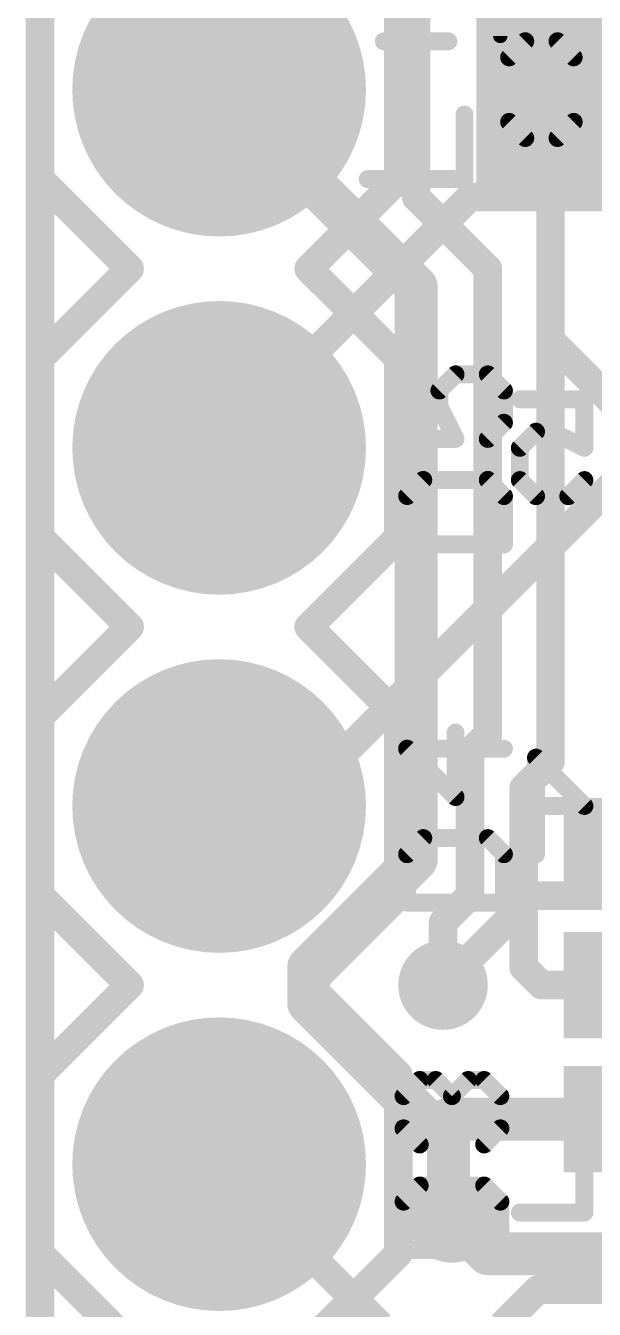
# Model space of a CAD drawing. Extents: x -41 to 66, y -12 to 41.
# Drawn here: x -0.1 to 3.93, y 7.86 to 16.96 of the extents above; entities that cross this region are included whole.
import ezdxf

# ---------------------------------------------------------------- set-up
doc = ezdxf.new("R2010")
doc.units = 0
for name, color, linetype in [('1', 12, 'CONTINUOUS'), ('16', 132, 'CONTINUOUS'), ('17', 110, 'CONTINUOUS'), ('18', 110, 'CONTINUOUS'), ('20', 53, 'CONTINUOUS'), ('21', 41, 'CONTINUOUS'), ('22', 40, 'CONTINUOUS'), ('29', 253, 'CONTINUOUS'), ('31', 253, 'CONTINUOUS'), ('51', 53, 'CONTINUOUS')]:
    doc.layers.add(name, color=color, linetype=linetype)

# ---------------------------------------------------------------- blocks, each defined once
blk = doc.blocks.new('ROUNDP')
at = {"const_width": 0.5}
blk.add_lwpolyline([(0, -0.25, 1), (0, 0.25, 1), (0, -0.25)], format="xyb", dxfattribs=at)
blk = doc.blocks.new('RECT')
blk.add_solid([(-0.5, -0.5), (0.5, -0.5), (-0.5, 0.5), (0.5, 0.5)])
blk = doc.blocks.new('ROUNDV')
at = {"const_width": 0.5}
blk.add_lwpolyline([(0, -0.25, 1), (0, 0.25, 1), (0, -0.25)], format="xyb", dxfattribs=at)

msp = doc.modelspace()

# ---------------------------------------------------------------- linework, layer by layer
at = {"layer": '1'}
for points, const_width in [([(0, 0), (0, 38.1)], 0.2032), ([(2.667, 15.748), (2.667, 17.907)], 0.2032), ([(1.27, 17.145), (1.27, 16.51)], 0.3048), ([(1.27, 16.51), (2.667, 15.113)], 0.3048), ([(3.6195, 14.732), (3.6195, 16.2223)], 0.2032), ([(3.175, 15.24), (2.667, 15.748)], 0.2032), ([(3.175, 11.938), (3.175, 15.24)], 0.2032), ([(2.667, 15.113), (2.667, 11.049)], 0.3048), ([(4.064, 14.2875), (3.6195, 14.732)], 0.2032), ([(3.6195, 14.732), (3.6195, 11.7475)], 0.2032), ([(3.048, 11.811), (3.175, 11.938)], 0.2032), ([(3.048, 10.795), (3.048, 11.811)], 0.2032), ([(3.6195, 11.7475), (3.429, 11.557)], 0.2032), ([(3.429, 11.557), (3.429, 10.287)], 0.2032), ([(2.667, 11.049), (1.905, 10.287)], 0.3048), ([(2.8575, 10.6045), (3.048, 10.795)], 0.2032), ([(2.8575, 10.16), (2.8575, 10.6045)], 0.2032), ([(1.905, 10.287), (1.905, 10.033)], 0.3048), ([(3.556, 10.16), (3.429, 10.287)], 0.2032), ([(4.4149, 10.16), (3.556, 10.16)], 0.2032), ([(1.905, 10.033), (2.728, 9.21)], 0.3048), ([(2.8956, 9.21), (2.728, 9.21)], 0.2032), ([(4.4149, 9.21), (2.8956, 9.21)], 0.3048), ([(2.8956, 8.5344), (2.8956, 9.21)], 0.3048), ([(2.413, 7.747), (1.27, 8.89)], 0.2032), ([(2.921, 8.509), (2.8956, 8.5344)], 0.3048), ([(3.2766, 7.747), (3.5306, 8.001)], 0.2032), ([(3.5306, 8.001), (4.1656, 8.001)], 0.2032)]:
    msp.add_lwpolyline(points, dxfattribs=dict(at, const_width=const_width))
for points, const_width in [([(1.3239, 16.5639, 1), (1.2161, 16.4561)], 0.1524), ([(1.1938, 16.51, 1), (1.3462, 16.51)], 0.1524), ([(3.6703, 16.2223, 1), (3.5687, 16.2223)], 0.1016), ([(2.7029, 15.7839, 1), (2.6311, 15.7121)], 0.1016), ([(2.6162, 15.748, 1), (2.7178, 15.748)], 0.1016), ([(3.2258, 15.24, 1), (3.1242, 15.24)], 0.1016), ([(3.1391, 15.2041, 1), (3.2109, 15.2759)], 0.1016), ([(2.7432, 15.113, 1), (2.5908, 15.113)], 0.1524), ([(2.6131, 15.0591, 1), (2.7209, 15.1669)], 0.1524), ([(3.6554, 14.7679, 1), (3.5836, 14.6961)], 0.1016), ([(3.6703, 14.732, 1), (3.5687, 14.732)], 0.1016), ([(3.5687, 14.732, 1), (3.6703, 14.732)], 0.1016), ([(3.2109, 11.9021, 1), (3.1391, 11.9739)], 0.1016), ([(3.1242, 11.938, 1), (3.2258, 11.938)], 0.1016), ([(3.0988, 11.811, 1), (2.9972, 11.811)], 0.1016), ([(3.0121, 11.8469, 1), (3.0839, 11.7751)], 0.1016), ([(3.6554, 11.7116, 1), (3.5836, 11.7834)], 0.1016), ([(3.5687, 11.7475, 1), (3.6703, 11.7475)], 0.1016), ([(3.4798, 11.557, 1), (3.3782, 11.557)], 0.1016), ([(3.3931, 11.5929, 1), (3.4649, 11.5211)], 0.1016), ([(2.7209, 10.9951, 1), (2.6131, 11.1029)], 0.1524), ([(2.5908, 11.049, 1), (2.7432, 11.049)], 0.1524), ([(2.9972, 10.795, 1), (3.0988, 10.795)], 0.1016), ([(3.0839, 10.7591, 1), (3.0121, 10.8309)], 0.1016), ([(2.9083, 10.6045, 1), (2.8067, 10.6045)], 0.1016), ([(2.8216, 10.6404, 1), (2.8934, 10.5686)], 0.1016), ([(1.9812, 10.287, 1), (1.8288, 10.287)], 0.1524), ([(1.8511, 10.3409, 1), (1.9589, 10.2331)], 0.1524), ([(3.4649, 10.3229, 1), (3.3931, 10.2511)], 0.1016), ([(3.3782, 10.287, 1), (3.4798, 10.287)], 0.1016), ([(2.8067, 10.16, 1), (2.9083, 10.16)], 0.1016), ([(3.556, 10.2108, 1), (3.556, 10.1092)], 0.1016), ([(3.5201, 10.1241, 1), (3.5919, 10.1959)], 0.1016), ([(1.9589, 10.0869, 1), (1.8511, 9.9791)], 0.1524), ([(1.8288, 10.033, 1), (1.9812, 10.033)], 0.1524), ([(2.6741, 9.1561, 1), (2.7819, 9.2639)], 0.1524), ([(2.728, 9.2608, 1), (2.728, 9.1592)], 0.1016), ([(2.8956, 9.2862, 1), (2.8956, 9.1338)], 0.1524), ([(2.9718, 9.21, 1), (2.8194, 9.21)], 0.1524), ([(2.8956, 9.1592, 1), (2.8956, 9.2608)], 0.1016), ([(1.3059, 8.9259, 1), (1.2341, 8.8541)], 0.1016), ([(2.9495, 8.5883, 1), (2.8417, 8.4805)], 0.1524), ([(2.8194, 8.5344, 1), (2.9718, 8.5344)], 0.1524), ([(2.8671, 8.4551, 1), (2.9749, 8.5629)], 0.1524), ([(3.5306, 8.0518, 1), (3.5306, 7.9502)], 0.1016), ([(3.5665, 7.9651, 1), (3.4947, 8.0369)], 0.1016)]:
    msp.add_lwpolyline(points, format="xyb", dxfattribs=dict(at, const_width=const_width))
at = {"layer": '16'}
for points, const_width in [([(0, 0), (0, 38.1)], 0.2032), ([(1.778, 11.43), (6.223, 15.875)], 0.2032), ([(1.27, 13.97), (3.048, 15.748)], 0.2032), ([(3.048, 15.748), (5.461, 15.748)], 0.2032), ([(1.27, 11.43), (1.778, 11.43)], 0.2032), ([(3.4925, 10.795), (2.8575, 10.16)], 0.2032), ([(5.5372, 10.795), (3.4925, 10.795)], 0.2032), ([(2.921, 8.509), (3.175, 8.255)], 0.3048), ([(3.175, 8.255), (7.874, 8.255)], 0.3048)]:
    msp.add_lwpolyline(points, dxfattribs=dict(at, const_width=const_width))
for points, const_width in [([(3.048, 15.7988, 1), (3.048, 15.6972)], 0.1016), ([(3.0839, 15.7121, 1), (3.0121, 15.7839)], 0.1016), ([(1.2341, 14.0059, 1), (1.3059, 13.9341)], 0.1016), ([(1.27, 11.4808, 1), (1.27, 11.3792)], 0.1016), ([(1.7421, 11.4659, 1), (1.8139, 11.3941)], 0.1016), ([(1.778, 11.3792, 1), (1.778, 11.4808)], 0.1016), ([(3.4925, 10.8458, 1), (3.4925, 10.7442)], 0.1016), ([(3.5284, 10.7591, 1), (3.4566, 10.8309)], 0.1016), ([(2.8216, 10.1959, 1), (2.8934, 10.1241)], 0.1016), ([(2.9749, 8.5629, 1), (2.8671, 8.4551)], 0.1524), ([(3.175, 8.3312, 1), (3.175, 8.1788)], 0.1524), ([(3.1211, 8.2011, 1), (3.2289, 8.3089)], 0.1524)]:
    msp.add_lwpolyline(points, format="xyb", dxfattribs=dict(at, const_width=const_width))
at = {"layer": '20', "const_width": 0.2032}
msp.add_lwpolyline([(0, 38.1), (0, 0)], dxfattribs=at)
at = {"layer": '21', "const_width": 0.127}
for points in [[(2.6667, 16.6243), (2.6667, 17.0819)], [(2.4379, 16.8531), (2.8955, 16.8531)], [(3.0099, 15.8759), (3.0099, 16.3335)], [(2.3235, 15.8759), (3.0099, 15.8759)], [(2.6029, 14.4911), (2.6029, 14.0335)], [(2.8317, 14.3767), (2.9461, 14.4911)], [(2.9461, 14.4911), (3.1749, 14.4911)], [(3.1749, 14.4911), (3.2893, 14.3767)], [(2.8317, 14.2623), (2.8317, 14.3767)], [(3.2893, 14.3767), (3.2893, 14.1479)], [(2.9461, 14.0335), (2.8317, 14.2623)], [(3.2893, 14.1479), (3.1749, 14.0335)], [(2.6029, 14.0335), (2.9461, 14.0335)], [(2.7173, 13.7427), (2.6029, 13.6283)], [(3.1749, 13.7427), (2.7173, 13.7427)], [(3.2893, 13.6283), (3.1749, 13.7427)], [(2.6029, 13.6283), (2.6029, 13.2851)], [(3.2893, 13.2851), (3.2893, 13.6283)], [(2.6029, 13.2851), (3.2893, 13.2851)], [(2.9461, 11.4935), (2.9461, 11.9511)], [(3.2893, 11.8367), (2.6029, 11.8367)], [(2.6029, 11.8367), (2.9461, 11.4935)], [(2.7173, 11.2027), (2.6029, 11.0883)], [(3.1749, 11.2027), (2.7173, 11.2027)], [(3.2893, 11.0883), (3.1749, 11.2027)], [(2.6029, 11.0883), (2.6029, 10.7451)], [(3.2893, 10.7451), (3.2893, 11.0883)], [(2.6029, 10.7451), (3.2893, 10.7451)], [(2.5775, 9.3729), (2.6919, 9.4873)], [(2.6919, 9.4873), (2.8063, 9.4873)], [(2.8063, 9.4873), (2.9207, 9.3729)], [(2.9207, 9.3729), (3.0351, 9.4873)], [(3.0351, 9.4873), (3.1495, 9.4873)], [(3.1495, 9.4873), (3.2639, 9.3729)], [(2.5775, 9.1441), (2.5775, 9.3729)], [(2.9207, 9.3729), (2.9207, 9.2585)], [(3.2639, 9.3729), (3.2639, 9.1441)], [(2.6919, 9.0297), (2.5775, 9.1441)], [(3.2639, 9.1441), (3.1495, 9.0297)], [(2.6919, 8.7389), (2.5775, 8.6245)], [(3.1495, 8.7389), (2.6919, 8.7389)], [(3.2639, 8.6245), (3.1495, 8.7389)], [(2.5775, 8.6245), (2.5775, 8.2813)], [(3.2639, 8.2813), (3.2639, 8.6245)], [(2.5775, 8.2813), (3.2639, 8.2813)]]:
    msp.add_lwpolyline(points, dxfattribs=at)
at = {"layer": '21', "const_width": 0.0635}
for points in [[(2.4379, 16.8848, 1), (2.4379, 16.8213)], [(2.8955, 16.8213, 1), (2.8955, 16.8848)], [(2.635, 16.6243, 1), (2.6985, 16.6243)], [(3.0417, 16.3335, 1), (2.9781, 16.3335)], [(2.3235, 15.9076, 1), (2.3235, 15.8441)], [(3.0099, 15.8441, 1), (3.0099, 15.9076)], [(2.9781, 15.8759, 1), (3.0417, 15.8759)], [(2.6347, 14.4911, 1), (2.5712, 14.4911)], [(2.9461, 14.5228, 1), (2.9461, 14.4593)], [(2.9686, 14.4686, 1), (2.9237, 14.5135)], [(3.1974, 14.5135, 1), (3.1525, 14.4686)], [(3.1749, 14.4593, 1), (3.1749, 14.5228)], [(2.8635, 14.3767, 1), (2.8, 14.3767)], [(2.8093, 14.3991, 1), (2.8542, 14.3542)], [(3.3211, 14.3767, 1), (3.2576, 14.3767)], [(3.2668, 14.3542, 1), (3.3118, 14.3991)], [(2.8601, 14.2765, 1), (2.8033, 14.2481)], [(2.8, 14.2623, 1), (2.8635, 14.2623)], [(3.3118, 14.1254, 1), (3.2668, 14.1703)], [(3.2576, 14.1479, 1), (3.3211, 14.1479)], [(2.6029, 14.0653, 1), (2.6029, 14.0017)], [(2.5712, 14.0335, 1), (2.6347, 14.0335)], [(2.9177, 14.0193, 1), (2.9745, 14.0477)], [(2.9461, 14.0017, 1), (2.9461, 14.0653)], [(3.1525, 14.056, 1), (3.1974, 14.011)], [(2.7173, 13.7744, 1), (2.7173, 13.7109)], [(2.7398, 13.7202, 1), (2.6949, 13.7651)], [(3.1974, 13.7651, 1), (3.1525, 13.7202)], [(3.1749, 13.7109, 1), (3.1749, 13.7744)], [(2.6347, 13.6283, 1), (2.5712, 13.6283)], [(2.5805, 13.6507, 1), (2.6254, 13.6058)], [(3.3211, 13.6283, 1), (3.2576, 13.6283)], [(3.2668, 13.6058, 1), (3.3118, 13.6507)], [(2.6029, 13.3168, 1), (2.6029, 13.2533)], [(2.5712, 13.2851, 1), (2.6347, 13.2851)], [(3.2576, 13.2851, 1), (3.3211, 13.2851)], [(3.2893, 13.2533, 1), (3.2893, 13.3168)], [(2.9779, 11.9511, 1), (2.9144, 11.9511)], [(2.6029, 11.8684, 1), (2.6029, 11.8049)], [(2.6254, 11.8591, 1), (2.5805, 11.8142)], [(3.2893, 11.8049, 1), (3.2893, 11.8684)], [(2.9144, 11.4935, 1), (2.9779, 11.4935)], [(2.9237, 11.471, 1), (2.9686, 11.516)], [(2.7173, 11.2344, 1), (2.7173, 11.1709)], [(2.7398, 11.1802, 1), (2.6949, 11.2251)], [(3.1974, 11.2251, 1), (3.1525, 11.1802)], [(3.1749, 11.1709, 1), (3.1749, 11.2344)], [(2.6347, 11.0883, 1), (2.5712, 11.0883)], [(2.5805, 11.1107, 1), (2.6254, 11.0658)], [(3.3211, 11.0883, 1), (3.2576, 11.0883)], [(3.2668, 11.0658, 1), (3.3118, 11.1107)], [(2.6029, 10.7768, 1), (2.6029, 10.7133)], [(2.5712, 10.7451, 1), (2.6347, 10.7451)], [(3.2576, 10.7451, 1), (3.3211, 10.7451)], [(3.2893, 10.7133, 1), (3.2893, 10.7768)], [(2.6919, 9.519, 1), (2.6919, 9.4555)], [(2.7144, 9.4648, 1), (2.6695, 9.5097)], [(2.8288, 9.5097, 1), (2.7839, 9.4648)], [(2.8063, 9.4555, 1), (2.8063, 9.519)], [(3.0351, 9.519, 1), (3.0351, 9.4555)], [(3.0576, 9.4648, 1), (3.0127, 9.5097)], [(3.172, 9.5097, 1), (3.1271, 9.4648)], [(3.1495, 9.4555, 1), (3.1495, 9.519)], [(2.6093, 9.3729, 1), (2.5458, 9.3729)], [(2.5551, 9.3953, 1), (2.6, 9.3504)], [(2.9525, 9.3729, 1), (2.889, 9.3729)], [(2.8983, 9.3953, 1), (2.9432, 9.3504)], [(2.8983, 9.3504, 1), (2.9432, 9.3953)], [(3.2957, 9.3729, 1), (3.2321, 9.3729)], [(3.2414, 9.3504, 1), (3.2864, 9.3953)], [(2.889, 9.2585, 1), (2.9525, 9.2585)], [(2.6, 9.1665, 1), (2.5551, 9.1216)], [(3.2864, 9.1216, 1), (3.2414, 9.1665)], [(2.5458, 9.1441, 1), (2.6093, 9.1441)], [(3.2321, 9.1441, 1), (3.2957, 9.1441)], [(2.6695, 9.0072, 1), (2.7144, 9.0522)], [(3.1271, 9.0522, 1), (3.172, 9.0072)], [(2.6919, 8.7706, 1), (2.6919, 8.7071)], [(2.7144, 8.7164, 1), (2.6695, 8.7613)], [(3.172, 8.7613, 1), (3.1271, 8.7164)], [(3.1495, 8.7071, 1), (3.1495, 8.7706)], [(2.6093, 8.6245, 1), (2.5458, 8.6245)], [(2.5551, 8.6469, 1), (2.6, 8.602)], [(3.2957, 8.6245, 1), (3.2321, 8.6245)], [(3.2414, 8.602, 1), (3.2864, 8.6469)], [(2.5775, 8.313, 1), (2.5775, 8.2495)], [(2.5458, 8.2813, 1), (2.6093, 8.2813)], [(3.2321, 8.2813, 1), (3.2957, 8.2813)], [(3.2639, 8.2495, 1), (3.2639, 8.313)]]:
    msp.add_lwpolyline(points, format="xyb", dxfattribs=at)
at = {"layer": '22'}
for points, const_width in [([(0, 17.145), (0, 15.875)], 0.2032), ([(2.54, 15.875), (2.54, 17.145)], 0.2032), ([(3.3261, 16.7391), (3.4405, 16.8535)], 0.127), ([(3.4405, 16.8535), (3.6693, 16.8535)], 0.127), ([(3.6693, 16.8535), (3.7837, 16.7391)], 0.127), ([(3.3261, 16.2815), (3.3261, 16.7391)], 0.127), ([(3.7837, 16.7391), (3.7837, 16.2815)], 0.127), ([(3.4405, 16.1671), (3.3261, 16.2815)], 0.127), ([(3.7837, 16.2815), (3.6693, 16.1671)], 0.127), ([(3.6693, 16.1671), (3.4405, 16.1671)], 0.127), ([(0.635, 15.24), (0, 15.875)], 0.2032), ([(2.54, 15.875), (1.905, 15.24)], 0.2032), ([(0.635, 15.24), (0, 14.605)], 0.2032), ([(2.54, 14.605), (1.905, 15.24)], 0.2032), ([(0, 14.605), (0, 13.335)], 0.2032), ([(2.54, 13.335), (2.54, 14.605)], 0.2032), ([(3.4023, 14.3135), (3.8599, 14.3135)], 0.127), ([(3.8599, 14.3135), (3.8599, 13.9703)], 0.127), ([(3.5167, 14.0847), (3.4023, 13.9703)], 0.127), ([(3.6311, 14.0847), (3.5167, 14.0847)], 0.127), ([(3.8599, 13.9703), (3.6311, 14.0847)], 0.127), ([(3.4023, 13.9703), (3.4023, 13.7415)], 0.127), ([(3.4023, 13.7415), (3.5167, 13.6271)], 0.127), ([(3.7455, 13.6271), (3.8599, 13.7415)], 0.127), ([(3.5167, 13.6271), (3.7455, 13.6271)], 0.127), ([(0, 13.335), (0.635, 12.7)], 0.2032), ([(1.905, 12.7), (2.54, 13.335)], 0.2032), ([(0.635, 12.7), (0, 12.065)], 0.2032), ([(2.54, 12.065), (1.905, 12.7)], 0.2032), ([(0, 12.065), (0, 10.795)], 0.2032), ([(2.54, 10.795), (2.54, 12.065)], 0.2032), ([(3.5167, 11.0871), (3.5167, 11.7735)], 0.127), ([(3.5167, 11.7735), (3.8599, 11.4303)], 0.127), ([(3.8599, 11.4303), (3.4023, 11.4303)], 0.127), ([(0, 10.795), (0.635, 10.16)], 0.2032), ([(1.905, 10.16), (2.54, 10.795)], 0.2032), ([(0.635, 10.16), (0, 9.525)], 0.2032), ([(2.54, 9.525), (1.905, 10.16)], 0.2032), ([(0, 9.525), (0, 8.255)], 0.2032), ([(2.54, 8.255), (2.54, 9.525)], 0.2032), ([(3.8599, 9.2335), (3.8599, 8.5471)], 0.127), ([(3.8599, 8.5471), (3.4023, 8.5471)], 0.127), ([(0.635, 7.62), (0, 8.255)], 0.2032), ([(2.54, 8.255), (1.905, 7.62)], 0.2032)]:
    msp.add_lwpolyline(points, dxfattribs=dict(at, const_width=const_width))
for points, const_width in [([(3.4405, 16.8852, 1), (3.4405, 16.8217)], 0.0635), ([(3.463, 16.831, 1), (3.4181, 16.8759)], 0.0635), ([(3.6918, 16.8759, 1), (3.6469, 16.831)], 0.0635), ([(3.6693, 16.8217, 1), (3.6693, 16.8852)], 0.0635), ([(3.3579, 16.7391, 1), (3.2944, 16.7391)], 0.0635), ([(3.3037, 16.7615, 1), (3.3486, 16.7166)], 0.0635), ([(3.8155, 16.7391, 1), (3.752, 16.7391)], 0.0635), ([(3.7613, 16.7166, 1), (3.8062, 16.7615)], 0.0635), ([(3.3486, 16.3039, 1), (3.3037, 16.259)], 0.0635), ([(3.2944, 16.2815, 1), (3.3579, 16.2815)], 0.0635), ([(3.752, 16.2815, 1), (3.8155, 16.2815)], 0.0635), ([(3.8062, 16.259, 1), (3.7613, 16.3039)], 0.0635), ([(3.4405, 16.1989, 1), (3.4405, 16.1354)], 0.0635), ([(3.4181, 16.1446, 1), (3.463, 16.1896)], 0.0635), ([(3.6469, 16.1896, 1), (3.6918, 16.1446)], 0.0635), ([(3.6693, 16.1354, 1), (3.6693, 16.1989)], 0.0635), ([(0.0359, 15.9109, 1), (-0.0359, 15.8391)], 0.1016), ([(2.5759, 15.8391, 1), (2.5041, 15.9109)], 0.1016), ([(-0.0508, 15.875, 1), (0.0508, 15.875)], 0.1016), ([(2.4892, 15.875, 1), (2.5908, 15.875)], 0.1016), ([(0.6709, 15.2041, 1), (0.5991, 15.2759)], 0.1016), ([(0.5991, 15.2041, 1), (0.6709, 15.2759)], 0.1016), ([(1.9409, 15.2759, 1), (1.8691, 15.2041)], 0.1016), ([(1.8691, 15.2759, 1), (1.9409, 15.2041)], 0.1016), ([(0.0508, 14.605, 1), (-0.0508, 14.605)], 0.1016), ([(-0.0359, 14.6409, 1), (0.0359, 14.5691)], 0.1016), ([(2.5908, 14.605, 1), (2.4892, 14.605)], 0.1016), ([(2.5041, 14.5691, 1), (2.5759, 14.6409)], 0.1016), ([(3.4023, 14.3452, 1), (3.4023, 14.2817)], 0.0635), ([(3.8917, 14.3135, 1), (3.8282, 14.3135)], 0.0635), ([(3.8599, 14.2817, 1), (3.8599, 14.3452)], 0.0635), ([(3.5167, 14.1164, 1), (3.5167, 14.0529)], 0.0635), ([(3.5392, 14.0622, 1), (3.4943, 14.1071)], 0.0635), ([(3.6453, 14.1131, 1), (3.6169, 14.0563)], 0.0635), ([(3.6311, 14.0529, 1), (3.6311, 14.1164)], 0.0635), ([(3.4341, 13.9703, 1), (3.3706, 13.9703)], 0.0635), ([(3.3799, 13.9927, 1), (3.4248, 13.9478)], 0.0635), ([(3.8457, 13.9419, 1), (3.8741, 13.9987)], 0.0635), ([(3.8282, 13.9703, 1), (3.8917, 13.9703)], 0.0635), ([(3.4248, 13.7639, 1), (3.3799, 13.719)], 0.0635), ([(3.3706, 13.7415, 1), (3.4341, 13.7415)], 0.0635), ([(3.8824, 13.719, 1), (3.8375, 13.7639)], 0.0635), ([(3.5167, 13.6589, 1), (3.5167, 13.5953)], 0.0635), ([(3.4943, 13.6046, 1), (3.5392, 13.6496)], 0.0635), ([(3.7231, 13.6496, 1), (3.768, 13.6046)], 0.0635), ([(3.7455, 13.5953, 1), (3.7455, 13.6589)], 0.0635), ([(0.0359, 13.3709, 1), (-0.0359, 13.2991)], 0.1016), ([(-0.0508, 13.335, 1), (0.0508, 13.335)], 0.1016), ([(2.4892, 13.335, 1), (2.5908, 13.335)], 0.1016), ([(2.5759, 13.2991, 1), (2.5041, 13.3709)], 0.1016), ([(0.6709, 12.6641, 1), (0.5991, 12.7359)], 0.1016), ([(0.5991, 12.6641, 1), (0.6709, 12.7359)], 0.1016), ([(1.9409, 12.7359, 1), (1.8691, 12.6641)], 0.1016), ([(1.8691, 12.7359, 1), (1.9409, 12.6641)], 0.1016), ([(0.0508, 12.065, 1), (-0.0508, 12.065)], 0.1016), ([(-0.0359, 12.1009, 1), (0.0359, 12.0291)], 0.1016), ([(2.5908, 12.065, 1), (2.4892, 12.065)], 0.1016), ([(2.5041, 12.0291, 1), (2.5759, 12.1009)], 0.1016), ([(3.5485, 11.7735, 1), (3.485, 11.7735)], 0.0635), ([(3.5392, 11.7959, 1), (3.4943, 11.751)], 0.0635), ([(3.4023, 11.462, 1), (3.4023, 11.3985)], 0.0635), ([(3.8375, 11.4078, 1), (3.8824, 11.4527)], 0.0635), ([(3.8599, 11.3985, 1), (3.8599, 11.462)], 0.0635), ([(3.485, 11.0871, 1), (3.5485, 11.0871)], 0.0635), ([(0.0359, 10.8309, 1), (-0.0359, 10.7591)], 0.1016), ([(-0.0508, 10.795, 1), (0.0508, 10.795)], 0.1016), ([(2.4892, 10.795, 1), (2.5908, 10.795)], 0.1016), ([(2.5759, 10.7591, 1), (2.5041, 10.8309)], 0.1016), ([(0.6709, 10.1241, 1), (0.5991, 10.1959)], 0.1016), ([(0.5991, 10.1241, 1), (0.6709, 10.1959)], 0.1016), ([(1.9409, 10.1959, 1), (1.8691, 10.1241)], 0.1016), ([(1.8691, 10.1959, 1), (1.9409, 10.1241)], 0.1016), ([(0.0508, 9.525, 1), (-0.0508, 9.525)], 0.1016), ([(-0.0359, 9.5609, 1), (0.0359, 9.4891)], 0.1016), ([(2.5908, 9.525, 1), (2.4892, 9.525)], 0.1016), ([(2.5041, 9.4891, 1), (2.5759, 9.5609)], 0.1016), ([(3.8917, 9.2335, 1), (3.8282, 9.2335)], 0.0635), ([(3.4023, 8.5789, 1), (3.4023, 8.5153)], 0.0635), ([(3.8282, 8.5471, 1), (3.8917, 8.5471)], 0.0635), ([(3.8599, 8.5153, 1), (3.8599, 8.5789)], 0.0635), ([(0.0359, 8.2909, 1), (-0.0359, 8.2191)], 0.1016), ([(-0.0508, 8.255, 1), (0.0508, 8.255)], 0.1016), ([(2.4892, 8.255, 1), (2.5908, 8.255)], 0.1016), ([(2.5759, 8.2191, 1), (2.5041, 8.2909)], 0.1016)]:
    msp.add_lwpolyline(points, format="xyb", dxfattribs=dict(at, const_width=const_width))
at = {"layer": '51', "const_width": 0.1016}
msp.add_lwpolyline([(3.2637, 16.8906), (3.2637, 17.6026)], dxfattribs=at)
at = {"layer": '51', "const_width": 0.0508}
msp.add_lwpolyline([(3.2383, 16.8906, 1), (3.2891, 16.8906)], format="xyb", dxfattribs=at)

# ---------------------------------------------------------------- block references
at = {"layer": '1', "xscale": 1.1, "rotation": 90}
msp.add_blockref('RECT', (3.6957, 16.3966), dxfattribs=at)
at = {"layer": '1', "xscale": 0.55, "yscale": 1.2, "rotation": 270}
for p in [(4.4149, 11.11), (4.4149, 10.16), (4.4149, 9.21)]:
    msp.add_blockref('RECT', p, dxfattribs=at)
at = {"layer": '17', "xscale": 1.8796, "yscale": 1.8796}
for p in [(1.27, 16.51), (1.27, 16.51), (1.27, 13.97), (1.27, 13.97), (1.27, 11.43), (1.27, 11.43), (1.27, 8.89), (1.27, 8.89)]:
    msp.add_blockref('ROUNDP', p, dxfattribs=at)
at = {"layer": '18', "xscale": 0.635, "yscale": 0.635}
for p in [(2.8575, 10.16), (2.8575, 10.16), (2.921, 8.509), (2.921, 8.509)]:
    msp.add_blockref('ROUNDV', p, dxfattribs=at)
at = {"layer": '29', "xscale": 2.0828, "yscale": 2.0828}
for p in [(1.27, 16.51), (1.27, 13.97), (1.27, 11.43), (1.27, 8.89)]:
    msp.add_blockref('ROUNDP', p, dxfattribs=at)
at = {"layer": '29'}
for p, xscale, yscale, rotation in [((3.6957, 16.3966), 1.3032, 1.2032, 90), ((4.4149, 11.11), 0.7532, 1.4032, 270), ((4.4149, 10.16), 0.7532, 1.4032, 270), ((4.4149, 9.21), 0.7532, 1.4032, 270)]:
    msp.add_blockref('RECT', p, dxfattribs=dict(at, xscale=xscale, yscale=yscale, rotation=rotation))
at = {"layer": '31', "xscale": 1.1, "rotation": 90}
msp.add_blockref('RECT', (3.6957, 16.3966), dxfattribs=at)
at = {"layer": '31', "xscale": 0.55, "yscale": 1.2, "rotation": 270}
for p in [(4.4149, 11.11), (4.4149, 10.16), (4.4149, 9.21)]:
    msp.add_blockref('RECT', p, dxfattribs=at)
at = {"layer": '51', "xscale": 0.5001, "yscale": 0.95, "rotation": 90}
msp.add_blockref('RECT', (3.6906, 16.6585), dxfattribs=at)

doc.saveas('drawing.dxf')
